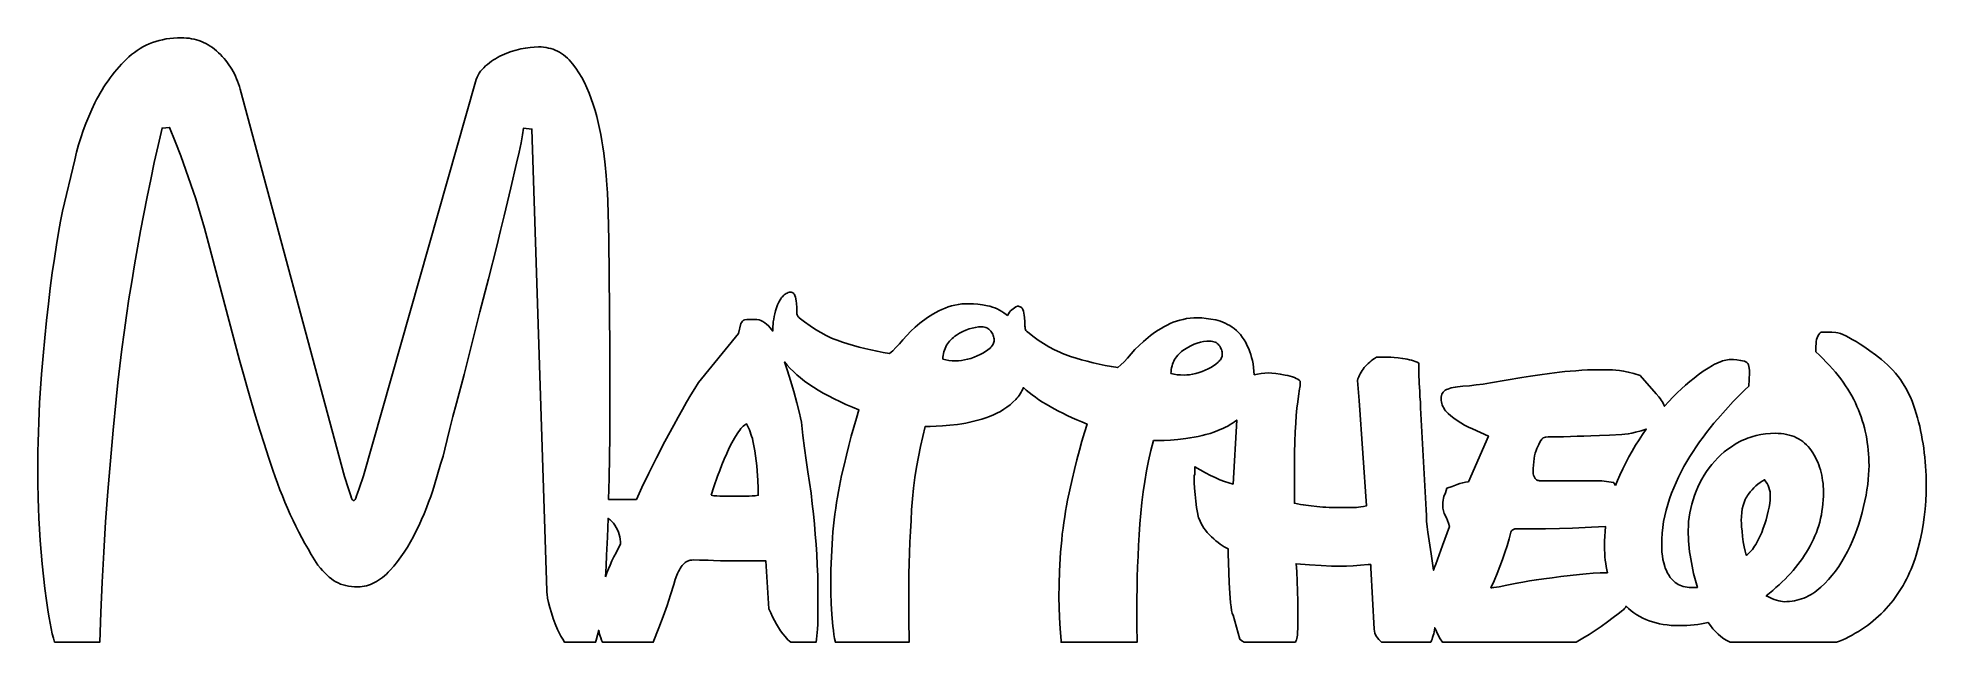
# Model space of a CAD drawing. Extents: x 16 to 208, y 20 to 82.
import ezdxf

# ---------------------------------------------------------------- set-up
doc = ezdxf.new("R2010")
doc.units = 0
doc.layers.add('CAMADA_1', color=18, linetype='CONTINUOUS')

msp = doc.modelspace()

# ---------------------------------------------------------------- linework, layer by layer
at = {"layer": 'CAMADA_1'}
for points in [[(17.36, 19.86), (17.25, 20.29), (17.14, 20.73), (17.03, 21.26), (16.92, 21.8), (16.81, 22.36), (16.72, 22.92), (16.54, 24.11), (16.38, 25.35), (16.24, 26.61), (16.11, 27.85), (16.01, 29.06), (15.91, 30.26), (15.84, 31.41), (15.78, 32.51), (15.73, 33.55), (15.7, 34.53), (15.67, 36.17), (15.66, 37.29), (15.66, 38.3), (15.67, 39.31), (15.69, 40.32), (15.72, 41.32), (15.76, 42.32), (15.8, 43.31), (15.85, 44.3), (15.91, 45.29), (16.05, 47.23), (16.2, 49.11), (16.37, 50.93), (16.55, 52.69), (16.74, 54.39), (16.94, 56.02), (17.14, 57.57), (17.35, 59.04), (17.56, 60.43), (17.78, 61.69), (17.99, 62.84), (18.2, 63.87), (19.43, 69.12), (19.62, 69.88), (19.83, 70.62), (20.06, 71.36), (20.3, 72.09), (20.57, 72.81), (20.86, 73.52), (21.17, 74.23), (21.5, 74.92), (21.67, 75.26), (21.85, 75.59), (22.04, 75.92), (22.23, 76.24), (22.42, 76.56), (22.62, 76.87), (22.83, 77.17), (23.05, 77.47), (23.27, 77.76), (23.49, 78.04), (23.72, 78.32), (23.96, 78.59), (24.2, 78.86), (24.45, 79.12), (24.71, 79.37), (24.97, 79.62), (25.24, 79.85), (25.52, 80.07), (25.8, 80.28), (26.1, 80.47), (26.4, 80.64), (26.71, 80.8), (27.03, 80.95), (27.36, 81.08), (27.7, 81.19), (28.05, 81.29), (28.4, 81.37), (28.77, 81.44), (29.14, 81.5), (29.52, 81.53), (29.91, 81.56), (30.31, 81.56), (30.58, 81.56), (30.85, 81.54), (31.11, 81.51), (31.37, 81.47), (31.62, 81.42), (31.87, 81.35), (32.12, 81.27), (32.36, 81.18), (32.59, 81.08), (32.83, 80.97), (33.05, 80.84), (33.27, 80.71), (33.49, 80.56), (33.7, 80.4), (33.91, 80.23), (34.12, 80.04), (34.31, 79.85), (34.5, 79.65), (34.68, 79.45), (34.86, 79.24), (35.02, 79.02), (35.18, 78.8), (35.33, 78.58), (35.47, 78.35), (35.6, 78.11), (35.73, 77.87), (35.85, 77.63), (35.96, 77.37), (36.06, 77.12), (36.15, 76.86), (36.24, 76.59), (36.32, 76.32), (46.98, 36.78), (47.4, 35.52), (47.62, 34.79), (47.69, 34.58), (47.72, 34.5), (47.76, 34.44), (47.79, 34.39), (47.83, 34.35), (47.87, 34.33), (47.92, 34.32), (47.96, 34.33), (48, 34.35), (48.04, 34.39), (48.07, 34.44), (48.11, 34.5), (48.15, 34.58), (48.21, 34.79), (48.3, 35.09), (48.46, 35.54), (48.93, 36.86), (60.36, 77.08), (60.43, 77.31), (60.52, 77.53), (60.62, 77.74), (60.74, 77.95), (60.88, 78.14), (61.03, 78.33), (61.19, 78.51), (61.38, 78.69), (61.57, 78.85), (61.77, 79.01), (61.97, 79.16), (62.18, 79.3), (62.4, 79.43), (62.61, 79.56), (62.84, 79.68), (63.07, 79.79), (63.54, 79.99), (64.01, 80.16), (64.49, 80.3), (64.97, 80.42), (65.45, 80.51), (65.92, 80.58), (66.36, 80.62), (66.8, 80.63), (67.06, 80.63), (67.31, 80.61), (67.56, 80.57), (67.81, 80.52), (68.04, 80.46), (68.28, 80.39), (68.5, 80.3), (68.72, 80.2), (68.94, 80.08), (69.14, 79.96), (69.35, 79.81), (69.54, 79.66), (69.73, 79.49), (69.92, 79.3), (70.09, 79.11), (70.27, 78.9), (70.6, 78.45), (70.91, 77.99), (71.2, 77.5), (71.47, 76.99), (71.73, 76.46), (71.96, 75.91), (72.18, 75.34), (72.38, 74.75), (72.57, 74.14), (72.73, 73.53), (72.89, 72.92), (73.03, 72.3), (73.15, 71.68), (73.26, 71.06), (73.36, 70.43), (73.44, 69.8), (73.58, 68.59), (73.68, 67.51), (73.77, 66.56), (73.82, 65.73), (73.86, 64.8), (73.9, 63.68), (73.93, 62.38), (73.95, 60.91), (74.03, 53.75), (74.07, 49.63), (74.08, 45.29), (74.07, 43.08), (74.06, 40.89), (74.03, 38.74), (73.99, 36.61), (73.94, 34.44), (73.98, 34.44), (76.78, 34.44), (77.35, 35.66), (78.05, 37.11), (78.84, 38.7), (79.7, 40.36), (80.59, 42.03), (81.03, 42.83), (81.48, 43.62), (81.91, 44.38), (82.33, 45.1), (82.74, 45.76), (83.13, 46.38), (87.19, 51.37), (87.45, 52.39), (87.53, 52.54), (87.63, 52.65), (87.67, 52.69), (87.72, 52.73), (87.77, 52.75), (87.83, 52.77), (88.07, 52.8), (88.38, 52.81), (88.88, 52.81), (89.09, 52.8), (89.3, 52.76), (89.5, 52.69), (89.7, 52.6), (89.89, 52.48), (90.08, 52.33), (90.27, 52.16), (90.45, 51.96), (90.59, 51.79), (90.71, 51.62), (90.7, 51.88), (90.71, 52.1), (90.73, 52.33), (90.76, 52.58), (90.8, 52.84), (90.85, 53.11), (90.92, 53.39), (91, 53.69), (91.08, 54), (91.19, 54.3), (91.31, 54.58), (91.45, 54.82), (91.52, 54.93), (91.6, 55.04), (91.69, 55.13), (91.78, 55.22), (91.87, 55.31), (91.97, 55.38), (92.07, 55.45), (92.17, 55.51), (92.28, 55.56), (92.4, 55.61), (92.5, 55.6), (92.59, 55.59), (92.67, 55.56), (92.75, 55.52), (92.81, 55.48), (92.87, 55.42), (92.91, 55.35), (92.95, 55.27), (93.01, 55.09), (93.05, 54.9), (93.09, 54.69), (93.12, 54.47), (93.15, 54.01), (93.16, 53.58), (93.16, 53.47), (93.17, 53.38), (93.19, 53.29), (93.22, 53.22), (93.26, 53.15), (93.3, 53.08), (93.35, 53.03), (93.41, 52.98), (93.96, 52.56), (94.51, 52.16), (95.06, 51.8), (95.61, 51.47), (96.16, 51.17), (96.71, 50.91), (96.99, 50.79), (97.27, 50.68), (97.54, 50.58), (97.82, 50.49), (98.37, 50.31), (98.94, 50.14), (99.53, 49.99), (100.12, 49.84), (100.73, 49.7), (101.36, 49.57), (101.99, 49.45), (102.64, 49.34), (102.95, 49.62), (103.28, 49.95), (103.63, 50.32), (104, 50.74), (104.39, 51.18), (104.81, 51.61), (105.26, 52.03), (105.73, 52.43), (105.98, 52.63), (106.24, 52.82), (106.5, 53.01), (106.78, 53.18), (107.06, 53.36), (107.36, 53.52), (107.66, 53.68), (107.98, 53.83), (108.3, 53.97), (108.63, 54.09), (108.96, 54.19), (109.31, 54.27), (109.66, 54.34), (110.02, 54.39), (110.39, 54.41), (110.77, 54.42), (111.2, 54.41), (111.66, 54.37), (112.13, 54.3), (112.63, 54.21), (112.88, 54.15), (113.13, 54.08), (113.38, 53.99), (113.62, 53.88), (113.85, 53.76), (114.08, 53.63), (114.31, 53.48), (114.54, 53.32), (114.66, 53.22), (114.76, 53.39), (114.86, 53.54), (114.98, 53.68), (115.11, 53.8), (115.24, 53.91), (115.38, 54.01), (115.53, 54.09), (115.69, 54.16), (115.79, 54.15), (115.88, 54.14), (115.97, 54.11), (116.04, 54.07), (116.1, 54.02), (116.16, 53.97), (116.2, 53.9), (116.24, 53.82), (116.3, 53.64), (116.35, 53.45), (116.38, 53.24), (116.41, 53.01), (116.44, 52.56), (116.45, 52.12), (116.46, 52.02), (116.47, 51.93), (116.49, 51.84), (116.52, 51.77), (116.55, 51.69), (116.6, 51.63), (116.65, 51.58), (116.71, 51.53), (117.26, 51.1), (117.81, 50.71), (118.36, 50.35), (118.91, 50.02), (119.46, 49.72), (120.01, 49.46), (120.28, 49.34), (120.56, 49.23), (120.83, 49.13), (121.11, 49.03), (121.67, 48.86), (122.24, 48.69), (122.82, 48.54), (123.42, 48.39), (124.03, 48.25), (124.65, 48.12), (125.29, 48), (125.93, 47.89), (126.24, 48.17), (126.57, 48.49), (126.92, 48.87), (127.29, 49.29), (127.68, 49.73), (128.1, 50.16), (128.55, 50.57), (129.03, 50.98), (129.27, 51.18), (129.53, 51.37), (129.8, 51.56), (130.07, 51.73), (130.36, 51.9), (130.65, 52.07), (130.96, 52.23), (131.27, 52.38), (131.59, 52.52), (131.92, 52.64), (132.26, 52.74), (132.6, 52.82), (132.96, 52.89), (133.32, 52.93), (133.69, 52.96), (134.06, 52.97), (134.5, 52.96), (134.95, 52.92), (135.43, 52.85), (135.93, 52.76), (136.18, 52.7), (136.43, 52.62), (136.67, 52.54), (136.91, 52.43), (137.15, 52.31), (137.38, 52.18), (137.61, 52.03), (137.83, 51.87), (138.05, 51.69), (138.26, 51.49), (138.46, 51.26), (138.64, 51.01), (138.83, 50.74), (139, 50.45), (139.16, 50.13), (139.31, 49.8), (139.42, 49.52), (139.52, 49.23), (139.6, 48.93), (139.68, 48.61), (139.74, 48.27), (139.79, 47.91), (139.84, 47.54), (139.87, 47.16), (140.21, 47.24), (140.58, 47.3), (140.95, 47.33), (141.34, 47.35), (141.67, 47.33), (142.06, 47.29), (142.52, 47.23), (143.04, 47.13), (143.3, 47.08), (143.55, 47.01), (143.77, 46.95), (143.97, 46.87), (144.15, 46.79), (144.31, 46.7), (144.44, 46.6), (144.56, 46.5), (144.56, 46.26), (144.54, 46.05), (144.51, 45.88), (144.48, 45.74), (144.39, 44.97), (144.31, 44.39), (144.23, 43.74), (144.16, 43.01), (144.1, 42.22), (144.04, 41.34), (144, 40.33), (143.98, 39.2), (143.97, 37.95), (143.97, 34.05), (144.3, 33.98), (144.6, 33.92), (144.89, 33.87), (145.15, 33.84), (145.68, 33.79), (146.25, 33.71), (146.56, 33.68), (146.87, 33.65), (147.19, 33.64), (147.52, 33.63), (150.32, 33.63), (150.51, 33.64), (150.74, 33.67), (151.02, 33.73), (151.33, 33.8), (150.57, 44.55), (150.4, 46.58), (150.46, 46.76), (150.53, 46.94), (150.6, 47.11), (150.68, 47.27), (150.77, 47.43), (150.88, 47.59), (150.98, 47.75), (151.1, 47.9), (151.23, 48.04), (151.36, 48.18), (151.51, 48.32), (151.66, 48.46), (151.82, 48.59), (151.99, 48.71), (152.16, 48.84), (152.35, 48.95), (153.54, 48.95), (153.82, 48.95), (154.16, 48.92), (154.56, 48.88), (155.02, 48.83), (155.26, 48.79), (155.49, 48.75), (155.71, 48.7), (155.92, 48.65), (156.12, 48.59), (156.31, 48.52), (156.49, 48.44), (156.67, 48.36), (156.67, 47.26), (156.67, 46.95), (156.69, 46.63), (156.72, 46.28), (156.75, 45.91), (156.76, 45.45), (156.79, 44.93), (156.83, 44.37), (156.84, 43.79), (157.43, 33.38), (157.44, 32.79), (157.47, 32.21), (157.53, 31.65), (157.6, 31.09), (157.94, 28.89), (158.18, 27.21), (158.28, 27.52), (158.4, 27.83), (159.1, 29.75), (159.79, 31.68), (159.7, 32.01), (159.6, 32.3), (159.49, 32.56), (159.37, 32.78), (159.31, 32.89), (159.26, 33.01), (159.21, 33.14), (159.18, 33.27), (159.15, 33.41), (159.13, 33.56), (159.12, 33.72), (159.12, 33.88), (159.12, 34.13), (159.15, 34.35), (159.19, 34.55), (159.24, 34.73), (159.38, 35.11), (159.54, 35.58), (160.06, 35.76), (160.6, 35.96), (160.87, 36.06), (161.16, 36.14), (161.45, 36.2), (161.74, 36.25), (163.77, 40.91), (162.16, 41.63), (161.75, 41.83), (161.35, 42.03), (160.96, 42.25), (160.6, 42.48), (160.25, 42.72), (159.94, 42.96), (159.66, 43.22), (159.53, 43.36), (159.41, 43.49), (159.3, 43.63), (159.21, 43.78), (159.13, 43.92), (159.06, 44.08), (159.01, 44.23), (158.98, 44.39), (158.95, 44.55), (158.95, 44.72), (158.95, 44.88), (158.98, 45.03), (159.02, 45.17), (159.08, 45.29), (159.16, 45.4), (159.26, 45.5), (159.37, 45.58), (159.5, 45.65), (159.64, 45.71), (159.81, 45.77), (159.99, 45.82), (160.18, 45.86), (160.4, 45.9), (160.63, 45.94), (161.15, 45.99), (161.83, 46.04), (162.53, 46.12), (163.25, 46.21), (163.98, 46.33), (167.2, 46.88), (168.09, 47.03), (169.03, 47.17), (170.02, 47.3), (171.05, 47.43), (171.59, 47.49), (172.14, 47.54), (172.71, 47.58), (173.3, 47.62), (173.9, 47.65), (174.51, 47.67), (175.15, 47.68), (175.79, 47.68), (176.1, 47.68), (176.43, 47.66), (176.78, 47.64), (177.15, 47.6), (177.35, 47.57), (177.57, 47.54), (178.06, 47.43), (178.62, 47.28), (179.27, 47.09), (180.92, 45.23), (181.19, 44.9), (181.31, 44.74), (181.42, 44.58), (181.52, 44.42), (181.61, 44.26), (181.69, 44.1), (181.76, 43.95), (182.19, 44.42), (182.62, 44.88), (183.06, 45.31), (183.49, 45.72), (183.91, 46.11), (184.34, 46.48), (184.77, 46.83), (185.2, 47.16), (185.71, 47.52), (186.2, 47.84), (186.65, 48.11), (186.87, 48.23), (187.08, 48.33), (187.28, 48.42), (187.48, 48.5), (187.67, 48.57), (187.85, 48.63), (188.02, 48.67), (188.19, 48.7), (188.35, 48.72), (188.5, 48.72), (188.81, 48.71), (189.15, 48.68), (189.53, 48.63), (189.94, 48.55), (190, 48.53), (190.06, 48.5), (190.11, 48.46), (190.16, 48.42), (190.25, 48.31), (190.32, 48.17), (190.37, 48.01), (190.41, 47.82), (190.44, 47.61), (190.45, 47.37), (190.36, 46.01), (189.96, 45.63), (189.56, 45.23), (188.76, 44.42), (187.97, 43.56), (187.19, 42.67), (186.8, 42.21), (186.42, 41.75), (186.05, 41.27), (185.69, 40.8), (185.34, 40.31), (185, 39.82), (184.67, 39.32), (184.35, 38.82), (184.04, 38.31), (183.74, 37.79), (183.46, 37.26), (183.2, 36.72), (182.94, 36.18), (182.71, 35.63), (182.48, 35.07), (182.28, 34.5), (182.09, 33.93), (181.92, 33.35), (181.79, 32.76), (181.67, 32.17), (181.58, 31.58), (181.52, 30.98), (181.48, 30.37), (181.47, 29.76), (181.48, 29.41), (181.5, 29.06), (181.54, 28.69), (181.6, 28.32), (181.68, 27.95), (181.78, 27.59), (181.84, 27.42), (181.91, 27.25), (181.98, 27.08), (182.06, 26.92), (182.15, 26.77), (182.25, 26.62), (182.35, 26.48), (182.47, 26.34), (182.59, 26.21), (182.72, 26.09), (182.85, 25.97), (183, 25.86), (183.15, 25.76), (183.31, 25.68), (183.49, 25.61), (183.67, 25.55), (183.87, 25.5), (184.08, 25.47), (184.29, 25.45), (184.52, 25.44), (185.11, 25.44), (184.91, 26.16), (184.73, 26.89), (184.57, 27.62), (184.43, 28.36), (184.38, 28.73), (184.32, 29.1), (184.28, 29.47), (184.24, 29.83), (184.22, 30.2), (184.2, 30.56), (184.18, 30.92), (184.18, 31.28), (184.19, 31.73), (184.22, 32.17), (184.27, 32.62), (184.34, 33.06), (184.43, 33.5), (184.54, 33.95), (184.67, 34.39), (184.82, 34.84), (184.98, 35.28), (185.17, 35.7), (185.36, 36.12), (185.58, 36.52), (185.81, 36.91), (186.05, 37.29), (186.32, 37.66), (186.59, 38.01), (186.89, 38.35), (187.2, 38.68), (187.52, 38.99), (187.86, 39.28), (188.22, 39.56), (188.59, 39.82), (188.98, 40.07), (189.39, 40.3), (189.6, 40.41), (189.81, 40.51), (190.02, 40.6), (190.24, 40.69), (190.46, 40.77), (190.68, 40.84), (191.13, 40.97), (191.6, 41.06), (192.08, 41.13), (192.57, 41.17), (193.07, 41.19), (193.37, 41.18), (193.67, 41.16), (193.95, 41.13), (194.22, 41.08), (194.49, 41.01), (194.74, 40.94), (194.98, 40.85), (195.22, 40.74), (195.44, 40.63), (195.66, 40.49), (195.87, 40.35), (196.06, 40.19), (196.25, 40.01), (196.43, 39.83), (196.6, 39.63), (196.75, 39.41), (196.9, 39.19), (197.04, 38.96), (197.17, 38.72), (197.29, 38.48), (197.4, 38.23), (197.5, 37.98), (197.59, 37.72), (197.67, 37.46), (197.75, 37.2), (197.81, 36.92), (197.86, 36.65), (197.9, 36.36), (197.94, 36.07), (197.96, 35.78), (197.98, 35.48), (197.98, 35.18), (197.98, 34.78), (197.96, 34.38), (197.93, 33.99), (197.89, 33.61), (197.83, 33.23), (197.77, 32.85), (197.69, 32.48), (197.6, 32.12), (197.5, 31.76), (197.39, 31.4), (197.26, 31.05), (197.12, 30.71), (196.98, 30.37), (196.81, 30.03), (196.64, 29.7), (196.46, 29.38), (196.26, 29.06), (196.06, 28.74), (195.84, 28.42), (195.62, 28.11), (195.38, 27.8), (195.14, 27.49), (194.88, 27.19), (194.62, 26.89), (194.34, 26.59), (194.06, 26.3), (193.76, 26.01), (193.46, 25.72), (193.14, 25.43), (192.82, 25.15), (192.48, 24.87), (192.14, 24.59), (192.43, 24.46), (192.7, 24.33), (192.96, 24.23), (193.2, 24.15), (193.42, 24.08), (193.63, 24.04), (193.82, 24.01), (194, 24), (194.26, 24.01), (194.52, 24.02), (194.78, 24.05), (195.03, 24.09), (195.28, 24.15), (195.52, 24.21), (195.76, 24.29), (195.99, 24.37), (196.22, 24.47), (196.45, 24.58), (196.67, 24.7), (196.89, 24.83), (197.11, 24.98), (197.32, 25.14), (197.52, 25.3), (197.73, 25.48), (198.12, 25.86), (198.5, 26.27), (198.86, 26.69), (199.21, 27.13), (199.54, 27.6), (199.85, 28.09), (200.15, 28.59), (200.44, 29.12), (200.7, 29.67), (200.95, 30.22), (201.18, 30.78), (201.4, 31.35), (201.6, 31.92), (201.78, 32.5), (201.94, 33.1), (202.09, 33.7), (202.22, 34.29), (202.33, 34.86), (202.42, 35.42), (202.5, 35.95), (202.56, 36.46), (202.6, 36.96), (202.63, 37.43), (202.64, 37.89), (202.63, 38.29), (202.62, 38.68), (202.59, 39.08), (202.56, 39.47), (202.52, 39.86), (202.46, 40.25), (202.4, 40.63), (202.33, 41.01), (202.25, 41.39), (202.16, 41.76), (202.06, 42.13), (201.95, 42.5), (201.83, 42.86), (201.7, 43.22), (201.56, 43.58), (201.41, 43.94), (201.25, 44.29), (201.08, 44.65), (200.89, 45), (200.69, 45.35), (200.47, 45.7), (200.25, 46.05), (200, 46.4), (199.75, 46.74), (199.48, 47.09), (199.2, 47.44), (198.9, 47.78), (198.59, 48.12), (198.27, 48.46), (197.93, 48.81), (197.58, 49.15), (197.22, 49.49), (197.22, 50.08), (197.23, 50.32), (197.25, 50.55), (197.29, 50.76), (197.35, 50.95), (197.42, 51.12), (197.5, 51.27), (197.61, 51.4), (197.73, 51.52), (198.49, 51.52), (198.85, 51.51), (199.25, 51.47), (199.47, 51.44), (199.72, 51.37), (199.98, 51.27), (200.27, 51.14), (200.58, 50.97), (200.93, 50.78), (201.32, 50.55), (201.75, 50.29), (202.22, 49.99), (202.73, 49.62), (203.3, 49.2), (203.91, 48.72), (204.22, 48.46), (204.52, 48.19), (204.81, 47.91), (205.08, 47.62), (205.35, 47.31), (205.6, 47), (205.84, 46.67), (206.07, 46.33), (206.28, 45.98), (206.49, 45.62), (206.68, 45.25), (206.86, 44.87), (207.03, 44.47), (207.19, 44.07), (207.33, 43.65), (207.46, 43.22), (207.59, 42.78), (207.7, 42.35), (207.81, 41.91), (207.91, 41.46), (208, 41.02), (208.08, 40.57), (208.16, 40.12), (208.23, 39.66), (208.28, 39.21), (208.34, 38.75), (208.38, 38.29), (208.42, 37.82), (208.44, 37.36), (208.46, 36.89), (208.48, 36.41), (208.48, 35.94), (208.47, 35.1), (208.43, 34.27), (208.37, 33.45), (208.28, 32.64), (208.17, 31.84), (208.03, 31.05), (207.86, 30.27), (207.67, 29.5), (207.57, 29.13), (207.46, 28.75), (207.34, 28.39), (207.21, 28.03), (207.08, 27.67), (206.93, 27.32), (206.78, 26.98), (206.63, 26.64), (206.46, 26.3), (206.29, 25.98), (206.11, 25.65), (205.92, 25.34), (205.73, 25.03), (205.52, 24.72), (205.31, 24.42), (205.09, 24.13), (204.87, 23.84), (204.63, 23.56), (204.39, 23.29), (204.14, 23.02), (203.89, 22.76), (203.62, 22.51), (203.35, 22.27), (203.07, 22.03), (202.78, 21.8), (202.49, 21.58), (202.19, 21.37), (201.88, 21.16), (201.56, 20.96), (201.24, 20.77), (200.9, 20.58), (200.56, 20.4), (200.26, 20.25), (199.95, 20.11), (199.63, 19.98), (199.31, 19.86), (188.45, 19.86), (188.13, 20.03), (187.82, 20.22), (187.52, 20.44), (187.23, 20.68), (186.96, 20.95), (186.7, 21.24), (186.45, 21.55), (186.21, 21.88), (185.87, 21.81), (185.52, 21.74), (185.16, 21.68), (184.79, 21.63), (184.42, 21.59), (184.04, 21.57), (183.65, 21.55), (183.25, 21.55), (182.83, 21.55), (182.42, 21.58), (182.02, 21.62), (181.63, 21.67), (181.25, 21.74), (180.89, 21.83), (180.53, 21.93), (180.19, 22.04), (179.86, 22.18), (179.53, 22.32), (179.22, 22.49), (178.92, 22.66), (178.63, 22.86), (178.35, 23.07), (178.09, 23.29), (177.83, 23.53), (177.76, 23.41), (177.68, 23.31), (177.59, 23.21), (177.49, 23.13), (177.03, 22.77), (176.51, 22.38), (175.93, 21.95), (175.29, 21.48), (174.69, 21.07), (174.07, 20.66), (173.41, 20.26), (172.72, 19.86), (159.09, 19.86), (158.86, 20.22), (158.65, 20.59), (158.46, 20.96), (158.29, 21.34), (158.26, 21.13), (158.23, 20.92), (158.19, 20.72), (158.14, 20.53), (158.08, 20.35), (158.02, 20.18), (157.96, 20.02), (157.88, 19.86), (152.87, 19.86), (152.72, 20), (152.58, 20.14), (152.46, 20.3), (152.35, 20.46), (152.26, 20.63), (152.19, 20.8), (152.13, 20.99), (152.1, 21.18), (151.76, 27.45), (151.76, 27.79), (151.5, 27.79), (150.7, 27.71), (149.98, 27.66), (149.3, 27.63), (148.62, 27.62), (147.74, 27.63), (146.7, 27.68), (145.5, 27.76), (144.14, 27.87), (144.18, 27.48), (144.21, 27.05), (144.26, 26.09), (144.3, 25.08), (144.31, 24.06), (144.31, 21.18), (144.3, 20.96), (144.29, 20.76), (144.27, 20.57), (144.25, 20.4), (144.21, 20.24), (144.17, 20.1), (144.12, 19.97), (144.07, 19.86), (138.83, 19.86), (138.61, 20.01), (138.38, 20.17), (137.7, 22.62), (137.66, 22.72), (137.62, 22.83), (137.56, 23.11), (137.5, 23.47), (137.45, 23.89), (137.38, 24.87), (137.32, 25.93), (137.24, 28), (137.21, 28.84), (137.2, 29.4), (137, 29.49), (136.8, 29.6), (136.6, 29.73), (136.39, 29.87), (136.18, 30.04), (135.96, 30.21), (135.73, 30.41), (135.5, 30.62), (135.28, 30.85), (135.07, 31.07), (134.89, 31.3), (134.72, 31.52), (134.57, 31.75), (134.44, 31.98), (134.33, 32.21), (134.23, 32.44), (134.19, 32.57), (134.15, 32.72), (134.06, 33.11), (133.98, 33.63), (133.89, 34.26), (133.82, 34.94), (133.77, 35.57), (133.73, 36.15), (133.72, 36.68), (133.72, 36.85), (133.81, 37.02), (133.81, 37.78), (134.35, 37.45), (134.88, 37.16), (135.39, 36.89), (135.88, 36.66), (136.36, 36.45), (136.82, 36.27), (137.27, 36.12), (137.7, 36), (138.08, 42.54), (137.86, 42.37), (137.63, 42.22), (137.4, 42.07), (137.16, 41.93), (136.92, 41.8), (136.66, 41.68), (136.4, 41.56), (136.14, 41.46), (135.74, 41.32), (135.35, 41.18), (134.94, 41.07), (134.54, 40.96), (134.13, 40.87), (133.72, 40.78), (133.3, 40.71), (132.88, 40.65), (132.07, 40.56), (131.33, 40.49), (130.67, 40.45), (130.08, 40.44), (129.58, 40.44), (129.31, 39.42), (129.08, 38.39), (128.86, 37.34), (128.68, 36.28), (128.51, 35.21), (128.38, 34.13), (128.27, 33.04), (128.18, 31.93), (128.11, 30.82), (128.05, 29.72), (128, 28.63), (127.96, 27.54), (127.92, 26.46), (127.9, 25.38), (127.89, 24.32), (127.88, 23.25), (127.89, 21.55), (127.9, 19.86), (120.15, 19.86), (120.14, 20.04), (120.04, 21.23), (119.98, 22.37), (119.94, 23.43), (119.92, 24.44), (119.94, 25.8), (119.98, 27.12), (120.05, 28.41), (120.09, 29.04), (120.15, 29.67), (120.21, 30.28), (120.27, 30.89), (120.34, 31.49), (120.42, 32.08), (120.51, 32.66), (120.6, 33.23), (120.71, 33.79), (120.81, 34.35), (121.04, 35.43), (121.27, 36.48), (121.51, 37.5), (121.75, 38.49), (122.01, 39.45), (122.27, 40.38), (122.53, 41.27), (122.8, 42.13), (122.27, 42.35), (121.76, 42.56), (121.26, 42.78), (120.78, 43), (120.32, 43.23), (119.87, 43.45), (119.44, 43.68), (119.02, 43.91), (118.62, 44.15), (118.24, 44.38), (117.88, 44.62), (117.53, 44.86), (117.19, 45.11), (116.88, 45.35), (116.58, 45.6), (116.3, 45.85), (116.23, 45.69), (116.15, 45.53), (116.06, 45.37), (115.96, 45.21), (115.86, 45.06), (115.75, 44.92), (115.64, 44.78), (115.51, 44.64), (115.23, 44.37), (114.93, 44.11), (114.62, 43.86), (114.29, 43.64), (113.95, 43.43), (113.6, 43.24), (113.23, 43.07), (112.84, 42.91), (112.45, 42.77), (112.05, 42.64), (111.65, 42.52), (111.25, 42.41), (110.84, 42.32), (110.42, 42.23), (110, 42.16), (109.58, 42.1), (108.77, 42.01), (108.04, 41.95), (107.38, 41.91), (106.79, 41.89), (106.28, 41.89), (106.02, 40.87), (105.78, 39.84), (105.57, 38.79), (105.38, 37.73), (105.22, 36.66), (105.08, 35.58), (104.97, 34.49), (104.88, 33.38), (104.82, 32.28), (104.76, 31.17), (104.7, 30.08), (104.66, 28.99), (104.63, 27.91), (104.61, 26.84), (104.59, 25.77), (104.59, 24.71), (104.6, 22.27), (104.63, 19.88), (104.63, 19.86), (97.1, 19.86), (97.01, 20.25), (96.94, 20.65), (96.89, 21.06), (96.84, 21.49), (96.75, 22.68), (96.68, 23.82), (96.64, 24.89), (96.63, 25.89), (96.64, 27.25), (96.69, 28.57), (96.76, 29.86), (96.8, 30.5), (96.85, 31.12), (96.91, 31.73), (96.98, 32.34), (97.05, 32.94), (97.13, 33.53), (97.22, 34.11), (97.31, 34.68), (97.41, 35.24), (97.52, 35.8), (97.74, 36.88), (97.98, 37.93), (98.22, 38.96), (98.46, 39.95), (98.71, 40.9), (98.97, 41.83), (99.24, 42.72), (99.51, 43.59), (98.83, 43.86), (98.18, 44.14), (97.56, 44.42), (96.96, 44.71), (96.39, 45), (95.85, 45.3), (95.33, 45.6), (94.85, 45.9), (94.39, 46.21), (93.95, 46.52), (93.55, 46.84), (93.17, 47.16), (92.81, 47.48), (92.49, 47.81), (92.19, 48.14), (91.92, 48.48), (92.22, 47.57), (92.52, 46.59), (92.85, 45.44), (93.16, 44.3), (93.42, 43.23), (93.53, 42.75), (93.63, 42.31), (93.79, 40.95), (93.96, 39.66), (94.13, 38.43), (94.3, 37.27), (94.46, 36.16), (94.61, 35.07), (94.74, 34), (94.85, 32.96), (94.95, 31.92), (95.04, 30.88), (95.12, 29.85), (95.19, 28.81), (95.25, 27.75), (95.29, 26.64), (95.31, 25.48), (95.32, 24.28), (95.31, 22.41), (95.3, 21.71), (95.28, 21.19), (95.25, 20.84), (95.22, 20.51), (95.18, 20.18), (95.13, 19.86), (92.56, 19.86), (92.41, 19.98), (92.26, 20.12), (92.12, 20.27), (91.97, 20.43), (91.74, 20.72), (91.51, 21.03), (91.29, 21.36), (91.08, 21.71), (90.87, 22.07), (90.68, 22.45), (90.5, 22.85), (90.32, 23.26), (89.99, 28.17), (87.28, 28.17), (85.38, 28.18), (84.66, 28.2), (84.1, 28.22), (83.24, 28.25), (82.62, 28.26), (82.43, 28.25), (82.28, 28.24), (82.17, 28.21), (82.14, 28.19), (82.11, 28.17), (82, 28.12), (81.88, 28.06), (81.77, 27.99), (81.67, 27.9), (81.56, 27.79), (81.46, 27.68), (81.36, 27.54), (81.26, 27.4), (81.17, 27.24), (81.08, 27.07), (80.99, 26.89), (80.9, 26.69), (80.74, 26.25), (80.59, 25.76), (80.27, 24.7), (79.91, 23.61), (79.51, 22.48), (79.06, 21.32), (78.51, 19.86), (73.33, 19.86), (73.22, 20.08), (73.14, 20.3), (73.08, 20.48), (73.02, 20.67), (72.97, 20.87), (72.93, 21.08), (72.82, 20.57), (72.68, 20.06), (72.62, 19.86), (69.45, 19.86), (69.26, 20.16), (69.08, 20.48), (68.9, 20.81), (68.74, 21.16), (68.5, 21.73), (68.29, 22.29), (68.1, 22.85), (67.94, 23.4), (67.81, 23.92), (67.72, 24.37), (67.66, 24.77), (67.65, 24.94), (67.64, 25.09), (66.12, 72.25), (65.27, 72.34), (65.16, 71.67), (65.01, 70.85), (64.8, 69.89), (64.55, 68.78), (63.96, 66.25), (63.28, 63.4), (62.91, 61.88), (62.52, 60.29), (61.67, 56.97), (60.81, 53.59), (59.98, 50.32), (59.19, 47.2), (58.41, 44.27), (58.05, 42.91), (57.74, 41.68), (57.46, 40.56), (57.23, 39.57), (57.04, 38.87), (56.79, 38.03), (56.17, 35.93), (55.98, 35.34), (55.78, 34.75), (55.57, 34.16), (55.34, 33.57), (55.11, 32.98), (54.85, 32.4), (54.59, 31.82), (54.31, 31.23), (54.02, 30.66), (53.71, 30.11), (53.4, 29.58), (53.07, 29.06), (52.73, 28.57), (52.38, 28.1), (52.02, 27.64), (51.64, 27.21), (51.45, 27.01), (51.26, 26.81), (51.06, 26.64), (50.86, 26.47), (50.66, 26.32), (50.46, 26.18), (50.26, 26.05), (50.05, 25.94), (49.85, 25.84), (49.64, 25.76), (49.43, 25.68), (49.21, 25.62), (49, 25.58), (48.78, 25.54), (48.56, 25.52), (48.34, 25.52), (48.01, 25.53), (47.69, 25.55), (47.39, 25.59), (47.1, 25.64), (46.83, 25.72), (46.57, 25.8), (46.32, 25.91), (46.1, 26.03), (45.87, 26.16), (45.65, 26.32), (45.42, 26.5), (45.2, 26.7), (44.97, 26.93), (44.74, 27.17), (44.51, 27.43), (44.27, 27.72), (43.93, 28.26), (43.59, 28.81), (43.26, 29.38), (42.94, 29.94), (42.62, 30.52), (42.32, 31.11), (42.02, 31.7), (41.72, 32.3), (41.44, 32.91), (41.16, 33.53), (40.89, 34.16), (40.63, 34.79), (40.38, 35.43), (40.13, 36.09), (39.89, 36.74), (39.66, 37.41), (39.21, 38.76), (38.77, 40.13), (38.33, 41.52), (37.9, 42.92), (37.48, 44.33), (37.07, 45.76), (36.67, 47.21), (36.27, 48.67), (33.1, 60.61), (32.69, 62.12), (32.25, 63.62), (31.79, 65.11), (31.3, 66.59), (30.79, 68.06), (30.26, 69.52), (29.7, 70.98), (29.12, 72.42), (28.36, 72.34), (27.95, 70.58), (27.56, 68.83), (27.19, 67.08), (26.83, 65.34), (26.48, 63.59), (26.15, 61.86), (25.83, 60.12), (25.53, 58.39), (25.25, 56.66), (24.97, 54.93), (24.72, 53.21), (24.48, 51.49), (24.25, 49.78), (24.04, 48.07), (23.84, 46.36), (23.66, 44.65), (23.35, 41.51), (23.07, 38.37), (22.82, 35.25), (22.59, 32.15), (22.4, 29.06), (22.23, 25.98), (22.09, 22.91), (21.98, 19.86)], [(108.06, 48.75), (108.39, 48.68), (108.69, 48.62), (109.02, 48.59), (109.41, 48.58), (109.68, 48.59), (109.96, 48.62), (110.27, 48.68), (110.6, 48.75), (110.93, 48.84), (111.26, 48.95), (111.57, 49.08), (111.87, 49.22), (112.16, 49.37), (112.42, 49.53), (112.66, 49.71), (112.89, 49.89), (112.98, 49.99), (113.07, 50.09), (113.14, 50.18), (113.2, 50.28), (113.25, 50.39), (113.28, 50.49), (113.3, 50.59), (113.31, 50.7), (113.3, 50.82), (113.29, 50.95), (113.26, 51.07), (113.22, 51.18), (113.18, 51.3), (113.12, 51.41), (113.05, 51.52), (112.97, 51.63), (112.88, 51.73), (112.78, 51.81), (112.68, 51.89), (112.57, 51.95), (112.45, 51.99), (112.32, 52.03), (112.18, 52.05), (112.04, 52.05), (111.72, 52.04), (111.4, 52), (111.08, 51.93), (110.76, 51.84), (110.43, 51.72), (110.11, 51.58), (109.78, 51.4), (109.46, 51.21), (109.3, 51.1), (109.15, 50.98), (109.01, 50.86), (108.88, 50.73), (108.76, 50.6), (108.65, 50.46), (108.54, 50.32), (108.45, 50.17), (108.37, 50.01), (108.3, 49.85), (108.23, 49.68), (108.18, 49.51), (108.13, 49.33), (108.1, 49.14), (108.08, 48.95)], [(131.35, 47.3), (131.68, 47.22), (131.99, 47.17), (132.32, 47.14), (132.71, 47.13), (132.97, 47.14), (133.26, 47.17), (133.57, 47.22), (133.89, 47.3), (134.23, 47.39), (134.55, 47.5), (134.86, 47.62), (135.16, 47.76), (135.45, 47.92), (135.71, 48.08), (135.96, 48.26), (136.18, 48.44), (136.28, 48.54), (136.36, 48.64), (136.44, 48.73), (136.5, 48.83), (136.54, 48.93), (136.58, 49.04), (136.6, 49.14), (136.6, 49.25), (136.6, 49.37), (136.58, 49.49), (136.55, 49.62), (136.52, 49.73), (136.47, 49.85), (136.41, 49.96), (136.34, 50.07), (136.26, 50.18), (136.18, 50.28), (136.08, 50.36), (135.97, 50.44), (135.86, 50.5), (135.74, 50.54), (135.61, 50.57), (135.48, 50.59), (135.33, 50.6), (135.01, 50.59), (134.69, 50.55), (134.37, 50.48), (134.05, 50.39), (133.73, 50.27), (133.4, 50.12), (133.08, 49.95), (132.75, 49.75), (132.59, 49.65), (132.44, 49.53), (132.3, 49.41), (132.17, 49.28), (132.05, 49.15), (131.94, 49.01), (131.84, 48.87), (131.74, 48.72), (131.66, 48.56), (131.59, 48.4), (131.53, 48.23), (131.47, 48.06), (131.43, 47.88), (131.39, 47.69), (131.37, 47.5)], [(84.4, 34.86), (84.69, 34.82), (84.99, 34.8), (85.29, 34.78), (85.58, 34.78), (87.95, 34.78), (88.29, 34.78), (88.61, 34.8), (88.92, 34.82), (89.22, 34.86), (89.21, 35.54), (89.18, 36.39), (89.15, 36.86), (89.12, 37.35), (89.07, 37.85), (89.01, 38.38), (88.94, 38.9), (88.86, 39.41), (88.77, 39.91), (88.67, 40.41), (88.62, 40.65), (88.55, 40.88), (88.48, 41.11), (88.41, 41.33), (88.33, 41.54), (88.24, 41.75), (88.14, 41.95), (88.04, 42.14), (87.93, 42.09), (87.82, 42.02), (87.7, 41.92), (87.58, 41.8), (87.46, 41.67), (87.33, 41.51), (87.2, 41.33), (87.06, 41.13), (86.79, 40.68), (86.52, 40.21), (86.26, 39.69), (86.01, 39.14), (85.76, 38.56), (85.52, 37.98), (85.29, 37.4), (85.07, 36.81), (84.69, 35.73)], [(176.75, 35.85), (176.96, 36.38), (177.2, 36.91), (177.5, 37.55), (177.81, 38.18), (178.13, 38.79), (178.46, 39.38), (178.8, 39.96), (179.16, 40.53), (179.52, 41.08), (179.89, 41.62), (179.36, 41.45), (178.8, 41.29), (178.41, 41.2), (178.05, 41.13), (177.71, 41.09), (177.4, 41.08), (176.15, 41.01), (175.12, 40.95), (174.25, 40.92), (173.51, 40.91), (172.83, 40.9), (172.15, 40.87), (171.43, 40.84), (170.63, 40.83), (170.23, 40.82), (169.89, 40.81), (169.6, 40.78), (169.36, 40.74), (169.29, 40.67), (169.22, 40.58), (169.07, 40.34), (168.91, 40.03), (168.72, 39.64), (168.64, 39.42), (168.56, 39.17), (168.49, 38.9), (168.44, 38.6), (168.4, 38.29), (168.37, 37.94), (168.35, 37.58), (168.34, 37.19), (168.35, 37.06), (168.39, 36.92), (168.44, 36.78), (168.51, 36.64), (168.56, 36.57), (168.61, 36.51), (168.68, 36.45), (168.75, 36.41), (168.82, 36.38), (168.91, 36.36), (169, 36.34), (169.11, 36.34), (175.37, 36.34), (176.56, 36.17), (176.66, 36.02)], [(192.56, 34.75), (192.55, 34.98), (192.53, 35.21), (192.48, 35.43), (192.41, 35.64), (192.33, 35.85), (192.23, 36.06), (192.11, 36.25), (191.97, 36.45), (191.74, 36.31), (191.52, 36.16), (191.3, 36), (191.09, 35.82), (190.89, 35.63), (190.69, 35.42), (190.5, 35.2), (190.32, 34.97), (190.23, 34.84), (190.15, 34.71), (190.07, 34.57), (190, 34.43), (189.88, 34.13), (189.78, 33.81), (189.7, 33.47), (189.64, 33.1), (189.61, 32.71), (189.6, 32.3), (189.61, 32), (189.63, 31.63), (189.67, 31.18), (189.73, 30.65), (189.8, 30.1), (189.89, 29.6), (189.99, 29.15), (190.11, 28.74), (190.23, 28.83), (190.36, 28.94), (190.48, 29.06), (190.6, 29.19), (190.73, 29.33), (190.85, 29.49), (190.96, 29.66), (191.08, 29.84), (191.3, 30.23), (191.5, 30.64), (191.68, 31.06), (191.84, 31.49), (191.99, 31.94), (192.12, 32.37), (192.24, 32.8), (192.35, 33.23), (192.44, 33.64), (192.51, 34.03), (192.55, 34.4)], [(73.61, 26.55), (73.76, 26.94), (73.92, 27.34), (74.1, 27.74), (74.29, 28.16), (74.49, 28.57), (74.7, 29), (74.93, 29.43), (75.17, 29.87), (75.16, 30.12), (75.13, 30.37), (75.09, 30.62), (75.02, 30.86), (74.94, 31.1), (74.84, 31.34), (74.72, 31.58), (74.58, 31.81), (74.43, 32.01), (74.27, 32.19), (74.09, 32.36), (73.89, 32.5), (73.82, 30.58), (73.74, 28.73), (73.68, 27.61)], [(175.94, 26.94), (175.88, 26.94), (175.19, 26.93), (174.48, 26.9), (173.77, 26.85), (173.08, 26.77), (171.16, 26.56), (170.28, 26.45), (169.45, 26.34), (168.68, 26.23), (167.97, 26.11), (167.3, 26), (166.69, 25.88), (165.65, 25.68), (164.86, 25.53), (164.32, 25.45), (164.14, 25.42), (164.03, 25.42), (164.35, 26.14), (164.66, 26.86), (164.95, 27.58), (165.21, 28.3), (165.45, 29.01), (165.68, 29.71), (165.88, 30.41), (166.06, 31.09), (166.1, 31.17), (166.15, 31.24), (166.21, 31.3), (166.27, 31.34), (166.34, 31.38), (166.41, 31.41), (166.48, 31.42), (166.57, 31.43), (168.13, 31.43), (169.62, 31.45), (171.03, 31.48), (172.37, 31.51), (174.31, 31.59), (175.74, 31.66), (175.69, 31.17), (175.66, 30.67), (175.64, 30.17), (175.63, 29.67), (175.63, 29.3), (175.65, 28.94), (175.67, 28.59), (175.71, 28.24), (175.75, 27.91), (175.81, 27.58), (175.87, 27.25)]]:
    msp.add_lwpolyline(points, close=True, dxfattribs=at)

doc.saveas('drawing.dxf')
